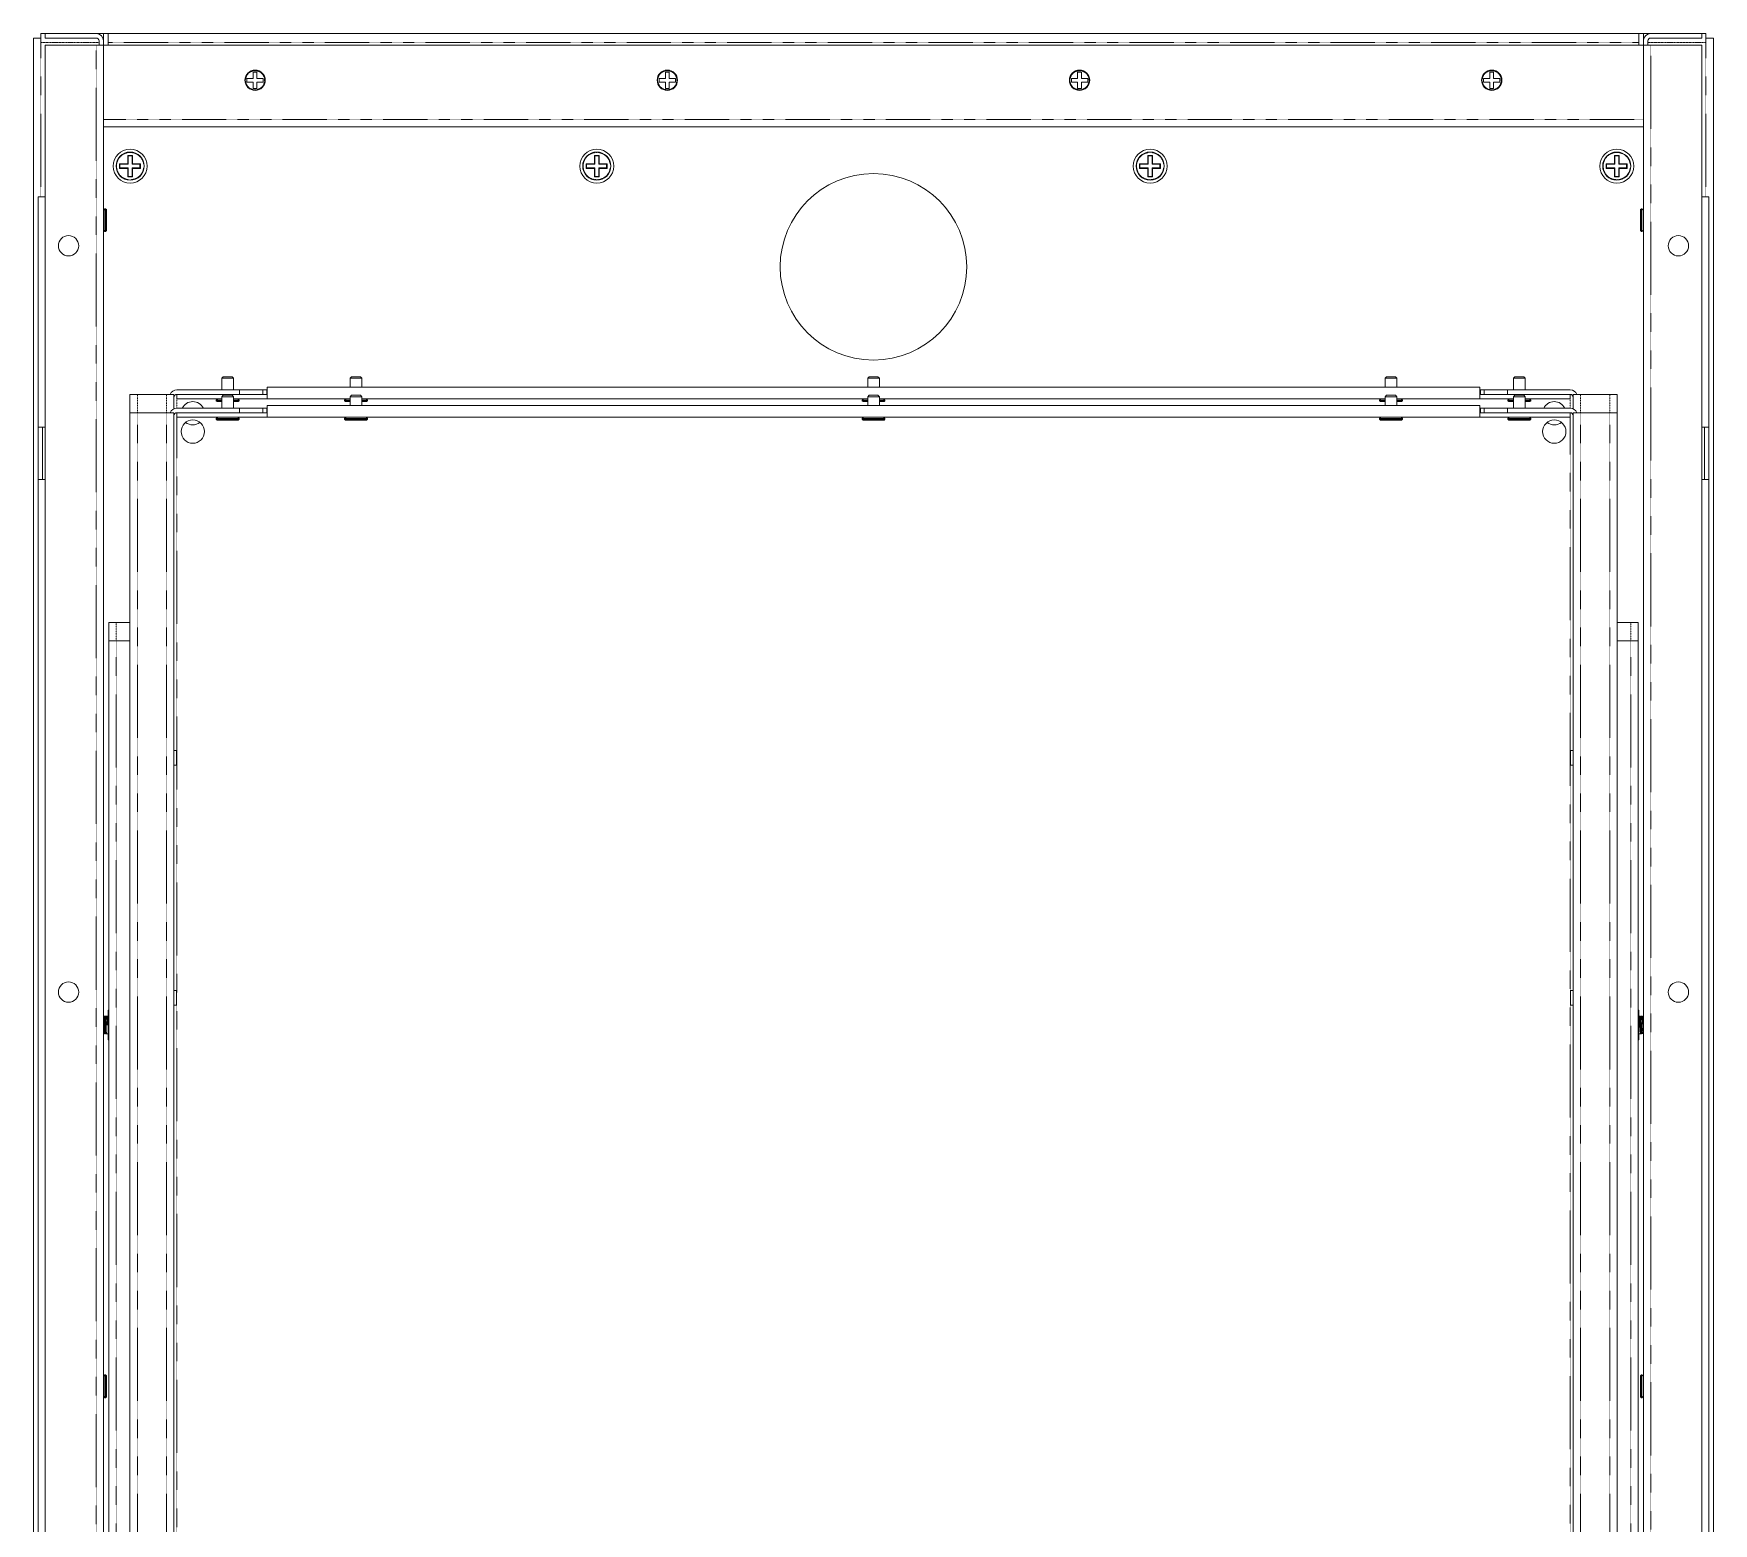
# Model space of a CAD drawing. Header units: millimetres. Extents: x 27602 to 523849, y 322139 to 568360.
# Drawn here: x 47051 to 65051, y 453645 to 469614 of the extents above; entities that cross this region are included whole.
import ezdxf

# ---------------------------------------------------------------- set-up
doc = ezdxf.new("R2010")
doc.units = ezdxf.units.MM
doc.linetypes.add('PHANTOM', pattern=[20, 10, -2, 2, -2, 2, -2])

msp = doc.modelspace()

# ---------------------------------------------------------------- linework, layer by layer
at = {"color": 7, "lineweight": 13, "ltscale": 0.03937}
for p, q in [((47051, 441364), (47051, 469566)), ((47176, 469489), (47176, 440864)), ((64301, 469489), (47801, 469489)), ((47801, 469489), (47801, 468693)), ((47849, 469614), (64253, 469614)), ((64301, 469489), (64301, 468693)), ((64926, 440864), (64926, 469489)), ((65051, 441364), (65051, 469566)), ((47801, 468693), (47801, 440739)), ((64222, 468614), (47880, 468614)), ((64301, 440739), (64301, 468614)), ((47099, 467864), (47099, 465396)), ((65003, 465396), (65003, 467864)), ((48586, 465747), (49555, 465747)), ((62548, 465825), (49555, 465825)), ((50444, 465699), (49555, 465699)), ((55989, 465699), (50569, 465699)), ((61534, 465699), (56114, 465699)), ((62548, 465699), (61659, 465699)), ((63517, 465747), (62548, 465747)), ((48084, 465550), (48084, 445614)), ((48555, 465519), (48555, 445614)), ((48586, 465550), (49555, 465550)), ((48586, 465502), (49555, 465502)), ((62548, 465628), (49555, 465628)), ((62548, 465502), (49555, 465502)), ((63517, 465550), (62548, 465550)), ((63517, 465502), (62548, 465502)), ((63548, 465519), (63548, 445614)), ((64019, 465550), (64019, 445614)), ((47099, 464833), (47099, 445396)), ((65003, 445396), (65003, 464833)), ((47858, 445614), (47858, 463106)), ((64245, 445614), (64245, 463106))]:
    msp.add_line(p, q, dxfattribs=at)
at = {"color": 7, "lineweight": 13, "ltscale": 0.001975}
for p, q in [((47051, 469566), (47130, 469566)), ((47722, 469489), (47801, 469489)), ((64380, 469489), (64301, 469489)), ((64972, 469566), (65051, 469566)), ((47801, 468614), (47801, 468693)), ((47880, 468614), (47801, 468614)), ((47880, 468614), (47801, 468614)), ((64301, 468614), (64222, 468614)), ((64301, 468614), (64222, 468614)), ((64301, 468614), (64301, 468693)), ((48163, 465747), (48084, 465747)), ((48555, 465747), (48476, 465747)), ((63627, 465747), (63548, 465747)), ((64019, 465747), (63940, 465747)), ((48163, 465550), (48084, 465550)), ((48555, 465550), (48476, 465550)), ((63627, 465550), (63548, 465550)), ((64019, 465550), (63940, 465550)), ((47858, 463303), (47937, 463303)), ((64166, 463303), (64245, 463303)), ((47858, 463106), (47937, 463106)), ((64166, 463106), (64245, 463106))]:
    msp.add_line(p, q, dxfattribs=at)
at = {"color": 7, "lineweight": 13, "ltscale": 0.000749002}
for p, q in [((47130, 469584), (47130, 469614)), ((64972, 469584), (64972, 469614))]:
    msp.add_line(p, q, dxfattribs=at)
at = {"color": 7, "lineweight": 13, "ltscale": 0.00115}
for p, q in [((47130, 469614), (47176, 469614)), ((47753, 469489), (47753, 469535)), ((47801, 469489), (47801, 469535)), ((64301, 469535), (64301, 469489)), ((64349, 469535), (64349, 469489))]:
    msp.add_line(p, q, dxfattribs=at)
at = {"color": 7, "lineweight": 13, "ltscale": 0.000450915}
msp.add_line((47130, 469566), (47130, 469584), dxfattribs=at)
at = {"color": 7, "lineweight": 13, "ltscale": 0.0012}
for p, q in [((47130, 469518), (47130, 469566)), ((47176, 469614), (47176, 469566)), ((47801, 469614), (47849, 469614)), ((64301, 469614), (64253, 469614)), ((64926, 469614), (64926, 469566)), ((64972, 469518), (64972, 469566)), ((48586, 465699), (48586, 465747)), ((49257, 465795), (49257, 465747)), ((49507, 465795), (49507, 465747)), ((49549, 465747), (49549, 465795)), ((62555, 465747), (62555, 465795)), ((62596, 465795), (62596, 465747)), ((62846, 465795), (62846, 465747)), ((63517, 465699), (63517, 465747)), ((48586, 465502), (48586, 465550)), ((49257, 465598), (49257, 465550)), ((49507, 465598), (49507, 465550)), ((49549, 465550), (49549, 465598)), ((62555, 465550), (62555, 465598)), ((62596, 465598), (62596, 465550)), ((62846, 465598), (62846, 465550)), ((63517, 465502), (63517, 465550))]:
    msp.add_line(p, q, dxfattribs=at)
at = {"color": 7, "linetype": 'PHANTOM', "lineweight": 13, "ltscale": 0.03937}
for p, q in [((47130, 467864), (47130, 469518)), ((47722, 469489), (47722, 440739)), ((47849, 469518), (64253, 469518)), ((64380, 440739), (64380, 469489)), ((64972, 467864), (64972, 469518)), ((64301, 468693), (47801, 468693)), ((48163, 465550), (48163, 445614)), ((48476, 465550), (48476, 445614)), ((48586, 465519), (48586, 445614)), ((63517, 465502), (63517, 445614)), ((63627, 465550), (63627, 445614)), ((63940, 465550), (63940, 445614)), ((47937, 445614), (47937, 463106)), ((64166, 445614), (64166, 463106))]:
    msp.add_line(p, q, dxfattribs=at)
at = {"color": 7, "linetype": 'PHANTOM', "lineweight": 13, "ltscale": 0.015576}
msp.add_line((47130, 469518), (47753, 469518), dxfattribs=at)
at = {"color": 7, "lineweight": 13, "ltscale": 0.01365}
for p, q in [((47176, 469614), (47722, 469614)), ((47176, 469566), (47722, 469566)), ((47176, 469489), (47722, 469489)), ((64926, 469614), (64380, 469614)), ((64926, 469566), (64380, 469566)), ((64926, 469489), (64380, 469489))]:
    msp.add_line(p, q, dxfattribs=at)
at = {"color": 7, "lineweight": 13, "ltscale": 0.001928}
msp.add_line((47724, 469614), (47801, 469614), dxfattribs=at)
at = {"color": 7, "lineweight": 13, "ltscale": 0.003125}
for p, q in [((47801, 469489), (47801, 469614)), ((47849, 469489), (47849, 469614)), ((64253, 469489), (64253, 469614)), ((64301, 469489), (64301, 469614))]:
    msp.add_line(p, q, dxfattribs=at)
at = {"color": 7, "lineweight": 13, "ltscale": 0.001929}
msp.add_line((64301, 469614), (64379, 469614), dxfattribs=at)
at = {"color": 7, "linetype": 'PHANTOM', "lineweight": 13, "ltscale": 0.015574}
msp.add_line((64349, 469518), (64972, 469518), dxfattribs=at)
at = {"color": 7, "lineweight": 13, "ltscale": 0.001149}
msp.add_line((64926, 469614), (64972, 469614), dxfattribs=at)
at = {"color": 7, "lineweight": 13, "ltscale": 0.001651}
msp.add_line((64972, 469518), (64972, 469584), dxfattribs=at)
at = {"color": 7, "lineweight": 13, "ltscale": 0.000999991}
for p, q in [((49338, 469134), (49338, 469094)), ((49445, 469202), (49405, 469202)), ((49513, 469094), (49513, 469134)), ((53755, 469134), (53755, 469094)), ((53930, 469094), (53930, 469134)), ((58172, 469134), (58172, 469094)), ((58279, 469202), (58239, 469202)), ((58347, 469094), (58347, 469134)), ((62589, 469134), (62589, 469094)), ((62696, 469202), (62656, 469202)), ((62764, 469094), (62764, 469134)), ((49405, 469027), (49445, 469027)), ((58239, 469027), (58279, 469027)), ((62656, 469027), (62696, 469027))]:
    msp.add_line(p, q, dxfattribs=at)
at = {"color": 7, "lineweight": 13, "ltscale": 0.001687}
for p, q in [((49405, 469134), (49338, 469134)), ((49338, 469094), (49405, 469094)), ((49405, 469202), (49405, 469134)), ((49405, 469094), (49405, 469027)), ((49445, 469134), (49445, 469202)), ((49445, 469027), (49445, 469094)), ((53822, 469202), (53822, 469134)), ((53822, 469094), (53822, 469027)), ((53862, 469134), (53862, 469202)), ((53930, 469134), (53862, 469134)), ((53862, 469094), (53930, 469094)), ((53862, 469027), (53862, 469094)), ((58239, 469202), (58239, 469134)), ((58239, 469094), (58239, 469027)), ((58279, 469134), (58279, 469202)), ((58279, 469027), (58279, 469094)), ((62656, 469202), (62656, 469134)), ((62656, 469094), (62656, 469027)), ((62696, 469134), (62696, 469202)), ((62764, 469134), (62696, 469134)), ((62696, 469094), (62764, 469094)), ((62696, 469027), (62696, 469094))]:
    msp.add_line(p, q, dxfattribs=at)
at = {"color": 7, "lineweight": 13, "ltscale": 0.001688}
for p, q in [((49513, 469134), (49445, 469134)), ((49445, 469094), (49513, 469094)), ((53822, 469134), (53755, 469134)), ((53755, 469094), (53822, 469094)), ((58239, 469134), (58172, 469134)), ((58172, 469094), (58239, 469094)), ((58347, 469134), (58279, 469134)), ((58279, 469094), (58347, 469094)), ((62656, 469134), (62589, 469134)), ((62589, 469094), (62656, 469094))]:
    msp.add_line(p, q, dxfattribs=at)
at = {"color": 7, "lineweight": 13, "ltscale": 0.001}
for p, q in [((53862, 469202), (53822, 469202)), ((53822, 469027), (53862, 469027))]:
    msp.add_line(p, q, dxfattribs=at)
at = {"color": 7, "lineweight": 13, "ltscale": 0.00125}
for p, q in [((47971, 468219), (47971, 468169)), ((48111, 468309), (48061, 468309)), ((48196, 468169), (48196, 468219)), ((52971, 468219), (52971, 468169)), ((53111, 468309), (53061, 468309)), ((53196, 468169), (53196, 468219)), ((58901, 468219), (58901, 468169)), ((59041, 468309), (58991, 468309)), ((59126, 468169), (59126, 468219)), ((63901, 468219), (63901, 468169)), ((64041, 468309), (63991, 468309)), ((64126, 468169), (64126, 468219)), ((48061, 468079), (48111, 468079)), ((53061, 468079), (53111, 468079)), ((58991, 468079), (59041, 468079)), ((63991, 468079), (64041, 468079)), ((49069, 465669), (49019, 465669)), ((49244, 465669), (49194, 465669)), ((50444, 465669), (50394, 465669)), ((50619, 465669), (50569, 465669)), ((55989, 465669), (55939, 465669)), ((56164, 465669), (56114, 465669)), ((61534, 465669), (61484, 465669)), ((61709, 465669), (61659, 465669)), ((62909, 465669), (62859, 465669)), ((63084, 465669), (63034, 465669))]:
    msp.add_line(p, q, dxfattribs=at)
at = {"color": 7, "lineweight": 13, "ltscale": 0.00225}
for p, q in [((48061, 468219), (47971, 468219)), ((48066, 468215), (47976, 468215)), ((48061, 468309), (48061, 468219)), ((48066, 468305), (48066, 468215)), ((48107, 468215), (48107, 468305)), ((48111, 468219), (48111, 468309)), ((53061, 468219), (52971, 468219)), ((53066, 468215), (52976, 468215)), ((53061, 468309), (53061, 468219)), ((53066, 468305), (53066, 468215)), ((53107, 468215), (53107, 468305)), ((53111, 468219), (53111, 468309)), ((58991, 468219), (58901, 468219)), ((58996, 468215), (58906, 468215)), ((58991, 468309), (58991, 468219)), ((58996, 468305), (58996, 468215)), ((59037, 468215), (59037, 468305)), ((59041, 468219), (59041, 468309)), ((63991, 468219), (63901, 468219)), ((63996, 468215), (63906, 468215)), ((63991, 468309), (63991, 468219)), ((63996, 468305), (63996, 468215)), ((64037, 468215), (64037, 468305)), ((64041, 468219), (64041, 468309)), ((47971, 468169), (48061, 468169)), ((47976, 468174), (48066, 468174)), ((48061, 468169), (48061, 468079)), ((48066, 468174), (48066, 468084)), ((48107, 468084), (48107, 468174)), ((48111, 468079), (48111, 468169)), ((52971, 468169), (53061, 468169)), ((52976, 468174), (53066, 468174)), ((53061, 468169), (53061, 468079)), ((53066, 468174), (53066, 468084)), ((53107, 468084), (53107, 468174)), ((53111, 468079), (53111, 468169)), ((58901, 468169), (58991, 468169)), ((58906, 468174), (58996, 468174)), ((58991, 468169), (58991, 468079)), ((58996, 468174), (58996, 468084)), ((59037, 468084), (59037, 468174)), ((59041, 468079), (59041, 468169)), ((63901, 468169), (63991, 468169)), ((63906, 468174), (63996, 468174)), ((63991, 468169), (63991, 468079)), ((63996, 468174), (63996, 468084)), ((64037, 468084), (64037, 468174)), ((64041, 468079), (64041, 468169))]:
    msp.add_line(p, q, dxfattribs=at)
at = {"color": 7, "lineweight": 13, "ltscale": 0.000154718}
msp.add_line((47971, 468219), (47976, 468215), dxfattribs=at)
at = {"color": 7, "lineweight": 13, "ltscale": 0.001031}
for p, q in [((47976, 468215), (47976, 468174)), ((48107, 468305), (48066, 468305)), ((48191, 468174), (48191, 468215)), ((52976, 468215), (52976, 468174)), ((53107, 468305), (53066, 468305)), ((53191, 468174), (53191, 468215)), ((58906, 468215), (58906, 468174)), ((59037, 468305), (58996, 468305)), ((59121, 468174), (59121, 468215)), ((63906, 468215), (63906, 468174)), ((64037, 468305), (63996, 468305)), ((64121, 468174), (64121, 468215)), ((48066, 468084), (48107, 468084)), ((53066, 468084), (53107, 468084)), ((58996, 468084), (59037, 468084)), ((63996, 468084), (64037, 468084))]:
    msp.add_line(p, q, dxfattribs=at)
at = {"color": 7, "lineweight": 13, "ltscale": 0.000154644}
for p, q in [((48061, 468309), (48066, 468305)), ((48111, 468309), (48107, 468305)), ((53111, 468309), (53107, 468305)), ((58991, 468309), (58996, 468305)), ((48061, 468169), (48066, 468174)), ((48061, 468079), (48066, 468084)), ((48111, 468169), (48107, 468174)), ((48111, 468079), (48107, 468084)), ((48196, 468169), (48191, 468174)), ((52971, 468169), (52976, 468174)), ((53111, 468169), (53107, 468174)), ((53111, 468079), (53107, 468084)), ((53196, 468169), (53191, 468174)), ((58991, 468169), (58996, 468174)), ((58991, 468079), (58996, 468084)), ((59126, 468169), (59121, 468174))]:
    msp.add_line(p, q, dxfattribs=at)
at = {"color": 7, "lineweight": 13, "ltscale": 0.000154729}
for p, q in [((48061, 468219), (48066, 468215)), ((48111, 468219), (48107, 468215)), ((48196, 468219), (48191, 468215)), ((52971, 468219), (52976, 468215)), ((53111, 468219), (53107, 468215)), ((53196, 468219), (53191, 468215)), ((58991, 468219), (58996, 468215)), ((59126, 468219), (59121, 468215))]:
    msp.add_line(p, q, dxfattribs=at)
at = {"color": 7, "lineweight": 13, "ltscale": 0.002107}
for p, q in [((48191, 468215), (48107, 468215)), ((48196, 468219), (48111, 468219)), ((53191, 468215), (53107, 468215)), ((53196, 468219), (53111, 468219)), ((59121, 468215), (59037, 468215)), ((59126, 468219), (59041, 468219)), ((64121, 468215), (64037, 468215)), ((64126, 468219), (64041, 468219)), ((48107, 468174), (48191, 468174)), ((48111, 468169), (48196, 468169)), ((53107, 468174), (53191, 468174)), ((53111, 468169), (53196, 468169)), ((59037, 468174), (59121, 468174)), ((59041, 468169), (59126, 468169)), ((64037, 468174), (64121, 468174)), ((64041, 468169), (64126, 468169))]:
    msp.add_line(p, q, dxfattribs=at)
at = {"color": 7, "lineweight": 13, "ltscale": 0.000154623}
for p, q in [((53061, 468309), (53066, 468305)), ((59041, 468309), (59037, 468305)), ((64041, 468309), (64037, 468305)), ((53061, 468169), (53066, 468174)), ((53061, 468079), (53066, 468084)), ((58901, 468169), (58906, 468174)), ((59041, 468169), (59037, 468174)), ((59041, 468079), (59037, 468084)), ((63901, 468169), (63906, 468174)), ((64041, 468169), (64037, 468174)), ((64041, 468079), (64037, 468084))]:
    msp.add_line(p, q, dxfattribs=at)
at = {"color": 7, "lineweight": 13, "ltscale": 0.000154707}
for p, q in [((53061, 468219), (53066, 468215)), ((58901, 468219), (58906, 468215)), ((59041, 468219), (59037, 468215)), ((63901, 468219), (63906, 468215)), ((64041, 468219), (64037, 468215))]:
    msp.add_line(p, q, dxfattribs=at)
at = {"color": 7, "lineweight": 13, "ltscale": 0.000154665}
for p, q in [((63991, 468309), (63996, 468305)), ((63991, 468169), (63996, 468174)), ((63991, 468079), (63996, 468084)), ((64126, 468169), (64121, 468174))]:
    msp.add_line(p, q, dxfattribs=at)
at = {"color": 7, "lineweight": 13, "ltscale": 0.00015475}
for p, q in [((63991, 468219), (63996, 468215)), ((64126, 468219), (64121, 468215))]:
    msp.add_line(p, q, dxfattribs=at)
at = {"color": 7, "lineweight": 13, "ltscale": 0.000154633}
msp.add_line((47971, 468169), (47976, 468174), dxfattribs=at)
at = {"color": 7, "lineweight": 13, "ltscale": 0.001925}
for p, q in [((47176, 467864), (47099, 467864)), ((64926, 467864), (65003, 467864)), ((47176, 465396), (47099, 465396)), ((64926, 465396), (65003, 465396)), ((47176, 464833), (47099, 464833)), ((64926, 464833), (65003, 464833))]:
    msp.add_line(p, q, dxfattribs=at)
at = {"color": 7, "lineweight": 13, "ltscale": 0.000530315}
for p, q in [((47801, 467722), (47816, 467737)), ((47801, 467507), (47816, 467492)), ((49084, 465934), (49069, 465919)), ((49084, 465737), (49069, 465722)), ((47801, 455222), (47816, 455237)), ((47801, 455007), (47816, 454992))]:
    msp.add_line(p, q, dxfattribs=at)
at = {"color": 7, "lineweight": 13, "ltscale": 0.000124999}
for p, q in [((47821, 467737), (47816, 467737)), ((47821, 467492), (47816, 467492)), ((47821, 455237), (47816, 455237)), ((47821, 454992), (47816, 454992))]:
    msp.add_line(p, q, dxfattribs=at)
at = {"color": 7, "lineweight": 13, "ltscale": 0.006125}
for p, q in [((47816, 467737), (47816, 467492)), ((47821, 467737), (47821, 467492)), ((64281, 467492), (64281, 467737)), ((64286, 467492), (64286, 467737)), ((47816, 455237), (47816, 454992)), ((47821, 455237), (47821, 454992)), ((64281, 454992), (64281, 455237)), ((64286, 454992), (64286, 455237))]:
    msp.add_line(p, q, dxfattribs=at)
at = {"color": 7, "lineweight": 13, "ltscale": 0.000353497}
for p, q in [((47831, 467727), (47821, 467737)), ((47831, 467502), (47821, 467492)), ((49019, 465669), (49009, 465679)), ((47831, 455227), (47821, 455237)), ((47831, 455002), (47821, 454992))]:
    msp.add_line(p, q, dxfattribs=at)
at = {"color": 7, "lineweight": 13, "ltscale": 0.005625}
for p, q in [((47831, 467727), (47831, 467502)), ((64271, 467502), (64271, 467727)), ((47831, 455227), (47831, 455002)), ((64271, 455002), (64271, 455227))]:
    msp.add_line(p, q, dxfattribs=at)
at = {"color": 7, "lineweight": 13, "ltscale": 0.000353465}
for p, q in [((64271, 467727), (64281, 467737)), ((64271, 467502), (64281, 467492)), ((64271, 455227), (64281, 455237)), ((64271, 455002), (64281, 454992))]:
    msp.add_line(p, q, dxfattribs=at)
at = {"color": 7, "lineweight": 13, "ltscale": 0.000125014}
for p, q in [((64281, 467737), (64286, 467737)), ((64281, 467492), (64286, 467492)), ((64281, 455237), (64286, 455237)), ((64281, 454992), (64286, 454992))]:
    msp.add_line(p, q, dxfattribs=at)
at = {"color": 7, "lineweight": 13, "ltscale": 0.000530304}
for p, q in [((64301, 467722), (64286, 467737)), ((64301, 467507), (64286, 467492)), ((50459, 465934), (50444, 465919)), ((56004, 465934), (55989, 465919)), ((56099, 465934), (56114, 465919)), ((61644, 465934), (61659, 465919)), ((62924, 465934), (62909, 465919)), ((49239, 465699), (49254, 465684)), ((50459, 465737), (50444, 465722)), ((50614, 465699), (50629, 465684)), ((56004, 465737), (55989, 465722)), ((56099, 465737), (56114, 465722)), ((61489, 465699), (61474, 465684)), ((61644, 465737), (61659, 465722)), ((62924, 465737), (62909, 465722)), ((49239, 465502), (49254, 465487)), ((50614, 465502), (50629, 465487)), ((61489, 465502), (61474, 465487)), ((64301, 455222), (64286, 455237)), ((64301, 455007), (64286, 454992))]:
    msp.add_line(p, q, dxfattribs=at)
at = {"color": 7, "lineweight": 13, "ltscale": 0.005375}
for p, q in [((64301, 467507), (64301, 467722)), ((64301, 455007), (64301, 455222))]:
    msp.add_line(p, q, dxfattribs=at)
at = {"color": 7, "lineweight": 13, "ltscale": 0.001562}
for p, q in [((49132, 465919), (49069, 465919)), ((50506, 465919), (50444, 465919)), ((56051, 465919), (55989, 465919)), ((56114, 465919), (56051, 465919)), ((61659, 465919), (61596, 465919)), ((49132, 465722), (49069, 465722)), ((50506, 465722), (50444, 465722)), ((56051, 465722), (55989, 465722)), ((56114, 465722), (56051, 465722)), ((61659, 465722), (61596, 465722))]:
    msp.add_line(p, q, dxfattribs=at)
at = {"color": 7, "lineweight": 13, "ltscale": 0.0031}
for p, q in [((49069, 465795), (49069, 465919)), ((49194, 465795), (49194, 465919)), ((62909, 465795), (62909, 465919)), ((63034, 465795), (63034, 465919)), ((49069, 465598), (49069, 465722)), ((49194, 465598), (49194, 465722)), ((62909, 465598), (62909, 465722)), ((63034, 465598), (63034, 465722))]:
    msp.add_line(p, q, dxfattribs=at)
at = {"color": 7, "lineweight": 13, "ltscale": 0.001187}
for p, q in [((49132, 465934), (49084, 465934)), ((50506, 465934), (50459, 465934)), ((61596, 465934), (61549, 465934)), ((61644, 465934), (61596, 465934)), ((63019, 465934), (62971, 465934)), ((49132, 465737), (49084, 465737)), ((50506, 465737), (50459, 465737)), ((61596, 465737), (61549, 465737)), ((61644, 465737), (61596, 465737)), ((63019, 465737), (62971, 465737))]:
    msp.add_line(p, q, dxfattribs=at)
at = {"color": 7, "lineweight": 13, "ltscale": 0.001188}
for p, q in [((49179, 465934), (49132, 465934)), ((50554, 465934), (50506, 465934)), ((56051, 465934), (56004, 465934)), ((56099, 465934), (56051, 465934)), ((62971, 465934), (62924, 465934)), ((49179, 465737), (49132, 465737)), ((50554, 465737), (50506, 465737)), ((56051, 465737), (56004, 465737)), ((56099, 465737), (56051, 465737)), ((62971, 465737), (62924, 465737))]:
    msp.add_line(p, q, dxfattribs=at)
at = {"color": 7, "lineweight": 13, "ltscale": 0.001563}
for p, q in [((49194, 465919), (49132, 465919)), ((50569, 465919), (50506, 465919)), ((61596, 465919), (61534, 465919)), ((62971, 465919), (62909, 465919)), ((63034, 465919), (62971, 465919)), ((49194, 465722), (49132, 465722)), ((50569, 465722), (50506, 465722)), ((61596, 465722), (61534, 465722)), ((62971, 465722), (62909, 465722)), ((63034, 465722), (62971, 465722))]:
    msp.add_line(p, q, dxfattribs=at)
at = {"color": 7, "lineweight": 13, "ltscale": 0.000530325}
for p, q in [((49179, 465934), (49194, 465919)), ((50554, 465934), (50569, 465919)), ((49024, 465699), (49009, 465684)), ((49179, 465737), (49194, 465722)), ((50399, 465699), (50384, 465684)), ((50554, 465737), (50569, 465722)), ((55944, 465699), (55929, 465684)), ((56159, 465699), (56174, 465684)), ((49024, 465502), (49009, 465487)), ((50399, 465502), (50384, 465487)), ((55944, 465502), (55929, 465487)), ((56159, 465502), (56174, 465487))]:
    msp.add_line(p, q, dxfattribs=at)
at = {"color": 7, "lineweight": 13, "ltscale": 0.00235}
for p, q in [((50444, 465825), (50444, 465919)), ((50569, 465825), (50569, 465919)), ((55989, 465825), (55989, 465919)), ((56114, 465825), (56114, 465919)), ((61534, 465825), (61534, 465919)), ((61659, 465825), (61659, 465919)), ((50444, 465628), (50444, 465722)), ((50569, 465628), (50569, 465722)), ((55989, 465628), (55989, 465722)), ((56114, 465628), (56114, 465722)), ((61534, 465628), (61534, 465722)), ((61659, 465628), (61659, 465722))]:
    msp.add_line(p, q, dxfattribs=at)
at = {"color": 7, "lineweight": 13, "ltscale": 0.000530347}
for p, q in [((61549, 465934), (61534, 465919)), ((63019, 465934), (63034, 465919)), ((61549, 465737), (61534, 465722)), ((61704, 465699), (61719, 465684)), ((62864, 465699), (62849, 465684)), ((63019, 465737), (63034, 465722)), ((63079, 465699), (63094, 465684)), ((61704, 465502), (61719, 465487)), ((62864, 465502), (62849, 465487)), ((63079, 465502), (63094, 465487))]:
    msp.add_line(p, q, dxfattribs=at)
at = {"color": 7, "lineweight": 13, "ltscale": 0.004925}
for p, q in [((48084, 465747), (48084, 465550)), ((64019, 465747), (64019, 465550)), ((47858, 463106), (47858, 463303)), ((64245, 463106), (64245, 463303))]:
    msp.add_line(p, q, dxfattribs=at)
at = {"color": 7, "linetype": 'PHANTOM', "lineweight": 13, "ltscale": 0.004925}
for p, q in [((48163, 465747), (48163, 465550)), ((48476, 465747), (48476, 465550)), ((63627, 465747), (63627, 465550)), ((63940, 465747), (63940, 465550)), ((47937, 463106), (47937, 463303)), ((64166, 463106), (64166, 463303))]:
    msp.add_line(p, q, dxfattribs=at)
at = {"color": 7, "lineweight": 13, "ltscale": 0.007825}
for p, q in [((48163, 465747), (48476, 465747)), ((63627, 465747), (63940, 465747)), ((48163, 465550), (48476, 465550)), ((63627, 465550), (63940, 465550))]:
    msp.add_line(p, q, dxfattribs=at)
at = {"color": 7, "lineweight": 13, "ltscale": 0.000775074}
for p, q in [((48555, 465747), (48555, 465716)), ((63548, 465747), (63548, 465716))]:
    msp.add_line(p, q, dxfattribs=at)
at = {"color": 7, "lineweight": 13, "ltscale": 0.003108}
for p, q in [((48555, 465716), (48555, 465592)), ((63548, 465716), (63548, 465592))]:
    msp.add_line(p, q, dxfattribs=at)
at = {"color": 7, "lineweight": 13, "ltscale": 1.39822e-05}
msp.add_line((48585, 465747), (48586, 465747), dxfattribs=at)
at = {"color": 7, "lineweight": 13, "ltscale": 0.016775}
for p, q in [((48586, 465795), (49257, 465795)), ((48586, 465747), (49257, 465747)), ((62846, 465795), (63517, 465795)), ((62846, 465747), (63517, 465747)), ((48586, 465598), (49257, 465598)), ((48586, 465550), (49257, 465550)), ((62846, 465598), (63517, 465598)), ((62846, 465550), (63517, 465550))]:
    msp.add_line(p, q, dxfattribs=at)
at = {"color": 7, "linetype": 'PHANTOM', "lineweight": 13, "ltscale": 0.00295}
msp.add_line((48586, 465716), (48586, 465598), dxfattribs=at)
at = {"color": 7, "lineweight": 13, "ltscale": 0.012088}
msp.add_line((48586, 465699), (49069, 465699), dxfattribs=at)
at = {"color": 7, "lineweight": 13, "ltscale": 0.0015}
for p, q in [((49069, 465684), (49009, 465684)), ((49069, 465679), (49009, 465679)), ((49254, 465684), (49194, 465684)), ((49254, 465679), (49194, 465679)), ((50444, 465684), (50384, 465684)), ((50444, 465679), (50384, 465679)), ((50629, 465684), (50569, 465684)), ((50629, 465679), (50569, 465679)), ((55989, 465684), (55929, 465684)), ((55989, 465679), (55929, 465679)), ((56174, 465684), (56114, 465684)), ((56174, 465679), (56114, 465679)), ((61534, 465684), (61474, 465684)), ((61534, 465679), (61474, 465679)), ((61719, 465684), (61659, 465684)), ((61719, 465679), (61659, 465679)), ((62909, 465684), (62849, 465684)), ((62909, 465679), (62849, 465679)), ((63094, 465684), (63034, 465684)), ((63094, 465679), (63034, 465679))]:
    msp.add_line(p, q, dxfattribs=at)
at = {"color": 7, "lineweight": 13, "ltscale": 0.000125074}
for p, q in [((49009, 465679), (49009, 465684)), ((49254, 465679), (49254, 465684)), ((50384, 465679), (50384, 465684)), ((50629, 465679), (50629, 465684)), ((55929, 465679), (55929, 465684)), ((56174, 465679), (56174, 465684)), ((61474, 465679), (61474, 465684)), ((61719, 465679), (61719, 465684)), ((62849, 465679), (62849, 465684)), ((63094, 465679), (63094, 465684)), ((49009, 465482), (49009, 465487)), ((49254, 465482), (49254, 465487)), ((50384, 465482), (50384, 465487)), ((50629, 465482), (50629, 465487)), ((55929, 465482), (55929, 465487)), ((56174, 465482), (56174, 465487)), ((61474, 465482), (61474, 465487)), ((61719, 465482), (61719, 465487)), ((62849, 465482), (62849, 465487)), ((63094, 465482), (63094, 465487))]:
    msp.add_line(p, q, dxfattribs=at)
at = {"color": 7, "lineweight": 13, "ltscale": 0.001125}
for p, q in [((49069, 465699), (49024, 465699)), ((49239, 465699), (49194, 465699)), ((50444, 465699), (50399, 465699)), ((50614, 465699), (50569, 465699)), ((55989, 465699), (55944, 465699)), ((56159, 465699), (56114, 465699)), ((61534, 465699), (61489, 465699)), ((61704, 465699), (61659, 465699)), ((62909, 465699), (62864, 465699)), ((63079, 465699), (63034, 465699))]:
    msp.add_line(p, q, dxfattribs=at)
at = {"color": 7, "lineweight": 13, "ltscale": 0.009012}
msp.add_line((49194, 465699), (49555, 465699), dxfattribs=at)
at = {"color": 7, "lineweight": 13, "ltscale": 0.000353487}
for p, q in [((49244, 465669), (49254, 465679)), ((50394, 465669), (50384, 465679)), ((50619, 465669), (50629, 465679)), ((55939, 465669), (55929, 465679)), ((56164, 465669), (56174, 465679))]:
    msp.add_line(p, q, dxfattribs=at)
at = {"color": 7, "lineweight": 13, "ltscale": 0.00625}
for p, q in [((49257, 465795), (49507, 465795)), ((62846, 465795), (62596, 465795)), ((49257, 465598), (49507, 465598)), ((62846, 465598), (62596, 465598))]:
    msp.add_line(p, q, dxfattribs=at)
at = {"color": 7, "lineweight": 13, "ltscale": 0.00037387}
msp.add_line((49257, 465747), (49272, 465747), dxfattribs=at)
at = {"color": 7, "lineweight": 13, "ltscale": 0.001042}
for p, q in [((49507, 465795), (49549, 465795)), ((62555, 465795), (62596, 465795)), ((49507, 465598), (49549, 465598)), ((62555, 465598), (62596, 465598))]:
    msp.add_line(p, q, dxfattribs=at)
at = {"color": 7, "lineweight": 13, "ltscale": 0.000157634}
for p, q in [((49549, 465795), (49555, 465795)), ((62548, 465795), (62555, 465795)), ((49549, 465598), (49555, 465598)), ((62548, 465598), (62555, 465598))]:
    msp.add_line(p, q, dxfattribs=at)
at = {"color": 7, "lineweight": 13, "ltscale": 0.00315}
for p, q in [((49555, 465825), (49555, 465699)), ((62548, 465825), (62548, 465699)), ((49555, 465628), (49555, 465502)), ((62548, 465628), (62548, 465502))]:
    msp.add_line(p, q, dxfattribs=at)
at = {"color": 7, "lineweight": 13, "ltscale": 0.000353508}
for p, q in [((61484, 465669), (61474, 465679)), ((61709, 465669), (61719, 465679)), ((62859, 465669), (62849, 465679)), ((63084, 465669), (63094, 465679))]:
    msp.add_line(p, q, dxfattribs=at)
at = {"color": 7, "lineweight": 13, "ltscale": 0.009013}
msp.add_line((62909, 465699), (62548, 465699), dxfattribs=at)
at = {"color": 7, "lineweight": 13, "ltscale": 0.00037396}
msp.add_line((62846, 465747), (62831, 465747), dxfattribs=at)
at = {"color": 7, "lineweight": 13, "ltscale": 0.012087}
msp.add_line((63517, 465699), (63034, 465699), dxfattribs=at)
at = {"color": 7, "lineweight": 13, "ltscale": 1.41775e-05}
msp.add_line((63517, 465747), (63518, 465747), dxfattribs=at)
at = {"color": 7, "linetype": 'PHANTOM', "lineweight": 13, "ltscale": 0.002525}
msp.add_line((63517, 465699), (63517, 465598), dxfattribs=at)
at = {"color": 7, "lineweight": 13, "ltscale": 1.36969e-05}
msp.add_line((63548, 465717), (63548, 465716), dxfattribs=at)
at = {"color": 7, "lineweight": 13, "ltscale": 0.000774954}
for p, q in [((48555, 465550), (48555, 465519)), ((63548, 465550), (63548, 465519))]:
    msp.add_line(p, q, dxfattribs=at)
at = {"color": 7, "lineweight": 13, "ltscale": 0.003062}
for p, q in [((49132, 465487), (49009, 465487)), ((49132, 465482), (49009, 465482)), ((50506, 465487), (50384, 465487)), ((50506, 465482), (50384, 465482))]:
    msp.add_line(p, q, dxfattribs=at)
at = {"color": 7, "lineweight": 13, "ltscale": 0.000353582}
msp.add_line((49019, 465472), (49009, 465482), dxfattribs=at)
at = {"color": 7, "lineweight": 13, "ltscale": 0.002687}
for p, q in [((49132, 465502), (49024, 465502)), ((50506, 465502), (50399, 465502)), ((56051, 465502), (55944, 465502)), ((56159, 465502), (56051, 465502)), ((61704, 465502), (61596, 465502)), ((62971, 465502), (62864, 465502)), ((63079, 465502), (62971, 465502))]:
    msp.add_line(p, q, dxfattribs=at)
at = {"color": 7, "lineweight": 13, "ltscale": 0.002688}
for p, q in [((49239, 465502), (49132, 465502)), ((50614, 465502), (50506, 465502)), ((61596, 465502), (61489, 465502))]:
    msp.add_line(p, q, dxfattribs=at)
at = {"color": 7, "lineweight": 13, "ltscale": 0.003063}
for p, q in [((49254, 465487), (49132, 465487)), ((49254, 465482), (49132, 465482)), ((50629, 465487), (50506, 465487)), ((50629, 465482), (50506, 465482)), ((56051, 465487), (55929, 465487)), ((56051, 465482), (55929, 465482)), ((56174, 465487), (56051, 465487)), ((56174, 465482), (56051, 465482)), ((61596, 465487), (61474, 465487)), ((61596, 465482), (61474, 465482)), ((61719, 465487), (61596, 465487)), ((61719, 465482), (61596, 465482)), ((62971, 465487), (62849, 465487)), ((62971, 465482), (62849, 465482)), ((63094, 465487), (62971, 465487)), ((63094, 465482), (62971, 465482))]:
    msp.add_line(p, q, dxfattribs=at)
at = {"color": 7, "lineweight": 13, "ltscale": 0.000353572}
for p, q in [((49244, 465472), (49254, 465482)), ((50394, 465472), (50384, 465482)), ((50619, 465472), (50629, 465482)), ((55939, 465472), (55929, 465482)), ((56164, 465472), (56174, 465482))]:
    msp.add_line(p, q, dxfattribs=at)
at = {"color": 7, "lineweight": 13, "ltscale": 0.000374922}
msp.add_line((49257, 465550), (49272, 465550), dxfattribs=at)
at = {"color": 7, "lineweight": 13, "ltscale": 0.000353593}
for p, q in [((61484, 465472), (61474, 465482)), ((61709, 465472), (61719, 465482)), ((62859, 465472), (62849, 465482)), ((63084, 465472), (63094, 465482))]:
    msp.add_line(p, q, dxfattribs=at)
at = {"color": 7, "lineweight": 13, "ltscale": 0.000375042}
msp.add_line((62846, 465550), (62831, 465550), dxfattribs=at)
at = {"color": 7, "lineweight": 13, "ltscale": 0.014062}
for p, q in [((47099, 464833), (47099, 465396)), ((47147, 464833), (47147, 465396)), ((64955, 465396), (64955, 464833)), ((65003, 465396), (65003, 464833))]:
    msp.add_line(p, q, dxfattribs=at)
at = {"color": 7, "lineweight": 13, "ltscale": 0.002812}
for p, q in [((49132, 465472), (49019, 465472)), ((50506, 465472), (50394, 465472)), ((61596, 465472), (61484, 465472)), ((61709, 465472), (61596, 465472)), ((62971, 465472), (62859, 465472)), ((63084, 465472), (62971, 465472))]:
    msp.add_line(p, q, dxfattribs=at)
at = {"color": 7, "lineweight": 13, "ltscale": 0.002813}
for p, q in [((49244, 465472), (49132, 465472)), ((50619, 465472), (50506, 465472)), ((56051, 465472), (55939, 465472)), ((56164, 465472), (56051, 465472))]:
    msp.add_line(p, q, dxfattribs=at)
at = {"color": 7, "lineweight": 13, "ltscale": 0.003675}
for p, q in [((48084, 463303), (47937, 463303)), ((64166, 463303), (64019, 463303)), ((48084, 463106), (47937, 463106)), ((64166, 463106), (64019, 463106))]:
    msp.add_line(p, q, dxfattribs=at)
at = {"color": 7, "lineweight": 13, "ltscale": 0.000699967}
for p, q in [((48583, 461930), (48555, 461930)), ((48583, 461774), (48555, 461774)), ((48583, 459357), (48555, 459357)), ((48583, 459201), (48555, 459201))]:
    msp.add_line(p, q, dxfattribs=at)
at = {"color": 7, "lineweight": 13, "ltscale": 0.0039}
for p, q in [((48583, 461930), (48583, 461774)), ((63520, 461930), (63520, 461774)), ((48583, 459357), (48583, 459201)), ((63520, 459357), (63520, 459201))]:
    msp.add_line(p, q, dxfattribs=at)
at = {"color": 7, "lineweight": 13, "ltscale": 0.000700042}
for p, q in [((63520, 461930), (63548, 461930)), ((63520, 461774), (63548, 461774)), ((63520, 459357), (63548, 459357)), ((63520, 459201), (63548, 459201))]:
    msp.add_line(p, q, dxfattribs=at)
at = {"color": 7, "lineweight": 13, "ltscale": 2.49307e-05}
msp.add_line((47802, 459082), (47801, 459082), dxfattribs=at)
at = {"color": 7, "lineweight": 13, "ltscale": 7.08676e-06}
msp.add_line((47803, 459082), (47802, 459082), dxfattribs=at)
at = {"color": 7, "lineweight": 13, "ltscale": 0.000501493}
msp.add_line((47813, 459065), (47803, 459082), dxfattribs=at)
at = {"color": 7, "lineweight": 13, "ltscale": 0.000238504}
msp.add_line((47812, 459082), (47807, 459074), dxfattribs=at)
at = {"color": 7, "lineweight": 13, "ltscale": 7.11098e-06}
msp.add_line((47812, 459082), (47812, 459082), dxfattribs=at)
at = {"color": 7, "lineweight": 13, "ltscale": 4.99966e-05}
msp.add_line((47814, 459082), (47812, 459082), dxfattribs=at)
at = {"color": 7, "lineweight": 13, "ltscale": 0.000487857}
for p, q in [((47822, 459082), (47812, 459065)), ((47823, 458911), (47814, 458895))]:
    msp.add_line(p, q, dxfattribs=at)
at = {"color": 7, "lineweight": 13, "ltscale": 0.000187409}
msp.add_line((47818, 459076), (47815, 459082), dxfattribs=at)
at = {"color": 7, "lineweight": 13, "ltscale": 7.87899e-06}
msp.add_line((47822, 459082), (47822, 459082), dxfattribs=at)
at = {"color": 7, "lineweight": 13, "ltscale": 5.00116e-05}
for p, q in [((47824, 459082), (47822, 459082)), ((47836, 459082), (47834, 459082)), ((47803, 458894), (47801, 458894)), ((47813, 458894), (47811, 458894)), ((47825, 458894), (47823, 458894)), ((47847, 458894), (47845, 458894))]:
    msp.add_line(p, q, dxfattribs=at)
at = {"color": 7, "lineweight": 13, "ltscale": 0.000501538}
msp.add_line((47835, 459065), (47825, 459082), dxfattribs=at)
at = {"color": 7, "lineweight": 13, "ltscale": 0.000239733}
msp.add_line((47834, 459082), (47829, 459074), dxfattribs=at)
at = {"color": 7, "lineweight": 13, "ltscale": 7.0765e-06}
for p, q in [((47834, 459082), (47834, 459082)), ((64269, 459082), (64269, 459082))]:
    msp.add_line(p, q, dxfattribs=at)
at = {"color": 7, "lineweight": 13, "ltscale": 0.000488289}
msp.add_line((47844, 459082), (47834, 459065), dxfattribs=at)
at = {"color": 7, "lineweight": 13, "ltscale": 8.0933e-06}
msp.add_line((47837, 459082), (47836, 459082), dxfattribs=at)
at = {"color": 7, "lineweight": 13, "ltscale": 0.000188341}
msp.add_line((47840, 459076), (47837, 459082), dxfattribs=at)
at = {"color": 7, "lineweight": 13, "ltscale": 0.000137494}
msp.add_line((47850, 459082), (47844, 459082), dxfattribs=at)
at = {"color": 7, "lineweight": 13, "ltscale": 0.003988}
for p, q in [((47850, 458988), (47850, 459148)), ((64253, 459148), (64253, 458988))]:
    msp.add_line(p, q, dxfattribs=at)
at = {"color": 7, "lineweight": 13, "ltscale": 0.000200016}
for p, q in [((47850, 459148), (47858, 459148)), ((47850, 458829), (47858, 458829))]:
    msp.add_line(p, q, dxfattribs=at)
at = {"color": 7, "lineweight": 13, "ltscale": 0.000199986}
for p, q in [((64253, 459148), (64245, 459148)), ((64253, 458829), (64245, 458829))]:
    msp.add_line(p, q, dxfattribs=at)
at = {"color": 7, "lineweight": 13, "ltscale": 0.000137509}
msp.add_line((64253, 459082), (64259, 459082), dxfattribs=at)
at = {"color": 7, "lineweight": 13, "ltscale": 0.000501642}
msp.add_line((64259, 459082), (64269, 459065), dxfattribs=at)
at = {"color": 7, "lineweight": 13, "ltscale": 0.00018922}
msp.add_line((64263, 459076), (64267, 459082), dxfattribs=at)
at = {"color": 7, "lineweight": 13, "ltscale": 8.08213e-06}
msp.add_line((64267, 459082), (64267, 459082), dxfattribs=at)
at = {"color": 7, "lineweight": 13, "ltscale": 4.99815e-05}
for p, q in [((64267, 459082), (64269, 459082)), ((64279, 459082), (64281, 459082)), ((64289, 459082), (64291, 459082))]:
    msp.add_line(p, q, dxfattribs=at)
at = {"color": 7, "lineweight": 13, "ltscale": 0.000239979}
msp.add_line((64269, 459082), (64274, 459074), dxfattribs=at)
at = {"color": 7, "lineweight": 13, "ltscale": 0.000488617}
msp.add_line((64269, 459065), (64279, 459082), dxfattribs=at)
at = {"color": 7, "lineweight": 13, "ltscale": 7.86786e-06}
for p, q in [((64281, 459082), (64281, 459082)), ((47823, 458895), (47823, 458894)), ((64280, 458895), (64280, 458894))]:
    msp.add_line(p, q, dxfattribs=at)
at = {"color": 7, "lineweight": 13, "ltscale": 0.000501448}
msp.add_line((64281, 459082), (64291, 459065), dxfattribs=at)
at = {"color": 7, "lineweight": 13, "ltscale": 0.000188221}
msp.add_line((64285, 459076), (64289, 459082), dxfattribs=at)
at = {"color": 7, "lineweight": 13, "ltscale": 7.1225e-06}
for p, q in [((64291, 459082), (64291, 459082)), ((64270, 458894), (64270, 458894))]:
    msp.add_line(p, q, dxfattribs=at)
at = {"color": 7, "lineweight": 13, "ltscale": 0.000238772}
msp.add_line((64291, 459082), (64296, 459074), dxfattribs=at)
at = {"color": 7, "lineweight": 13, "ltscale": 0.000488423}
msp.add_line((64291, 459065), (64301, 459082), dxfattribs=at)
at = {"color": 7, "lineweight": 13, "ltscale": 7.10932e-06}
msp.add_line((64301, 459082), (64301, 459082), dxfattribs=at)
at = {"color": 7, "lineweight": 13, "ltscale": 1.26155e-05}
msp.add_line((64301, 459082), (64301, 459082), dxfattribs=at)
at = {"color": 7, "lineweight": 13, "ltscale": 0.00048861}
msp.add_line((47811, 458895), (47801, 458911), dxfattribs=at)
at = {"color": 7, "lineweight": 13, "ltscale": 7.22294e-06}
msp.add_line((47804, 458894), (47803, 458894), dxfattribs=at)
at = {"color": 7, "lineweight": 13, "ltscale": 0.000189354}
msp.add_line((47807, 458901), (47804, 458895), dxfattribs=at)
at = {"color": 7, "lineweight": 13, "ltscale": 7.49361e-06}
for p, q in [((47811, 458894), (47811, 458894)), ((64292, 458894), (64292, 458894))]:
    msp.add_line(p, q, dxfattribs=at)
at = {"color": 7, "lineweight": 13, "ltscale": 0.000238683}
msp.add_line((47823, 458895), (47818, 458903), dxfattribs=at)
at = {"color": 7, "lineweight": 13, "ltscale": 0.000501597}
msp.add_line((47833, 458894), (47823, 458912), dxfattribs=at)
at = {"color": 7, "lineweight": 13, "ltscale": 7.4823e-06}
msp.add_line((47826, 458894), (47825, 458894), dxfattribs=at)
at = {"color": 7, "lineweight": 13, "ltscale": 0.000189817}
msp.add_line((47829, 458901), (47826, 458895), dxfattribs=at)
at = {"color": 7, "lineweight": 13, "ltscale": 0.000499996}
msp.add_line((47850, 458988), (47830, 458988), dxfattribs=at)
at = {"color": 7, "lineweight": 13, "ltscale": 7.09948e-06}
msp.add_line((47833, 458894), (47833, 458894), dxfattribs=at)
at = {"color": 7, "lineweight": 13, "ltscale": 0.000412498}
msp.add_line((47850, 458894), (47833, 458894), dxfattribs=at)
at = {"color": 7, "lineweight": 13, "ltscale": 0.003987}
for p, q in [((47850, 458829), (47850, 458988)), ((64253, 458988), (64253, 458829))]:
    msp.add_line(p, q, dxfattribs=at)
at = {"color": 7, "lineweight": 13, "ltscale": 0.000412468}
msp.add_line((64253, 458894), (64270, 458894), dxfattribs=at)
at = {"color": 7, "lineweight": 13, "ltscale": 5.00416e-05}
for p, q in [((64256, 458894), (64258, 458894)), ((64278, 458894), (64280, 458894)), ((64290, 458894), (64292, 458894))]:
    msp.add_line(p, q, dxfattribs=at)
at = {"color": 7, "lineweight": 13, "ltscale": 0.000488587}
msp.add_line((64270, 458894), (64280, 458911), dxfattribs=at)
at = {"color": 7, "lineweight": 13, "ltscale": 0.000189549}
msp.add_line((64274, 458901), (64278, 458895), dxfattribs=at)
at = {"color": 7, "lineweight": 13, "ltscale": 7.44845e-06}
msp.add_line((64278, 458894), (64278, 458894), dxfattribs=at)
at = {"color": 7, "lineweight": 13, "ltscale": 0.000501478}
msp.add_line((64280, 458912), (64290, 458895), dxfattribs=at)
at = {"color": 7, "lineweight": 13, "ltscale": 0.000238668}
msp.add_line((64280, 458895), (64285, 458903), dxfattribs=at)
at = {"color": 7, "lineweight": 13, "ltscale": 0.000464043}
msp.add_line((64292, 458895), (64301, 458911), dxfattribs=at)
at = {"color": 7, "lineweight": 13, "ltscale": 0.000189086}
msp.add_line((64296, 458901), (64300, 458895), dxfattribs=at)
at = {"color": 7, "lineweight": 13, "ltscale": 7.24583e-06}
msp.add_line((64300, 458894), (64300, 458894), dxfattribs=at)
at = {"color": 7, "lineweight": 13, "ltscale": 3.77265e-05}
msp.add_line((64300, 458894), (64301, 458894), dxfattribs=at)
at = {"color": 7, "lineweight": 13, "ltscale": 0.03937}
for points in [[(47801, 459078), (47803, 459051), (47806, 458988)], [(47808, 458988), (47805, 459064), (47803, 459081), (47803, 459082), (47803, 459082)], [(47812, 459082), (47812, 459082), (47813, 459082), (47813, 459082), (47813, 459079), (47814, 459069)], [(47823, 458912), (47823, 458912), (47823, 458913), (47821, 458922), (47818, 458980), (47815, 459039), (47813, 459063), (47813, 459064), (47813, 459065)], [(47816, 459072), (47815, 459078), (47815, 459082), (47815, 459082)], [(47822, 459082), (47822, 459082), (47822, 459082), (47823, 459082), (47823, 459082), (47823, 459080), (47824, 459070), (47827, 459012), (47828, 458988)], [(47830, 458988), (47827, 459063), (47825, 459078), (47825, 459081), (47825, 459082)], [(47834, 459082), (47834, 459082), (47835, 459082), (47835, 459082), (47835, 459082), (47836, 459077), (47836, 459068)], [(47840, 458988), (47838, 459032), (47836, 459055), (47835, 459063), (47835, 459064), (47835, 459065)], [(47838, 459072), (47837, 459081), (47837, 459082)], [(47844, 459082), (47844, 459082), (47845, 459082), (47845, 459082), (47845, 459082), (47846, 459076), (47848, 459027), (47850, 458988)], [(64264, 458988), (64261, 459066), (64260, 459081), (64259, 459082), (64259, 459082)], [(64267, 459082), (64267, 459082), (64267, 459082), (64267, 459082), (64268, 459079), (64269, 459066), (64269, 459065)], [(64271, 459068), (64269, 459081), (64269, 459082)], [(64269, 459065), (64269, 459064), (64270, 459062), (64271, 459048), (64274, 458986), (64278, 458926), (64279, 458916), (64279, 458913), (64280, 458912)], [(64279, 459082), (64279, 459082), (64280, 459078), (64281, 459067), (64283, 459013), (64284, 458988)], [(64286, 458988), (64284, 459055), (64283, 459071), (64282, 459080), (64281, 459082), (64281, 459082)], [(64289, 459082), (64289, 459082), (64289, 459082), (64289, 459082), (64290, 459081), (64291, 459065)], [(64293, 459068), (64292, 459077), (64291, 459082), (64291, 459082)], [(64291, 459065), (64291, 459064), (64292, 459062), (64294, 459037), (64298, 458954), (64300, 458921), (64301, 458914), (64301, 458912)], [(47803, 458894), (47803, 458894), (47803, 458894), (47803, 458895), (47803, 458895), (47802, 458901), (47801, 458909)], [(47806, 458988), (47809, 458916), (47811, 458896), (47811, 458895), (47811, 458894)], [(47813, 458894), (47813, 458894), (47813, 458894), (47813, 458895), (47813, 458895), (47813, 458896), (47810, 458930), (47808, 458988)], [(47821, 458908), (47823, 458895), (47823, 458895)], [(47825, 458894), (47825, 458894), (47825, 458894), (47825, 458895), (47824, 458898), (47823, 458911)], [(47828, 458988), (47830, 458930), (47832, 458899), (47833, 458895), (47833, 458894)], [(64270, 458894), (64270, 458894), (64270, 458894), (64270, 458895), (64269, 458895), (64269, 458896), (64267, 458929), (64264, 458988)], [(64276, 458905), (64277, 458895), (64278, 458894)], [(64280, 458894), (64280, 458894), (64280, 458894), (64280, 458895), (64279, 458895), (64279, 458897), (64278, 458908)], [(64284, 458988), (64287, 458917), (64289, 458896), (64289, 458895), (64290, 458895)], [(64292, 458894), (64292, 458894), (64292, 458894), (64292, 458895), (64291, 458897), (64289, 458926), (64286, 458988)], [(64298, 458905), (64299, 458898), (64300, 458895), (64300, 458894)]]:
    msp.add_lwpolyline(points, dxfattribs=at)
for centre, radius in [((49425, 469114), 109), ((53842, 469114), 109), ((58259, 469114), 109), ((62676, 469114), 109), ((48086, 468194), 182), ((53086, 468194), 182), ((59016, 468194), 182), ((64016, 468194), 182), ((56051, 467114), 1000), ((47426, 467340), 109), ((64676, 467340), 109), ((48757, 465348), 125), ((63346, 465348), 125), ((47426, 459340), 109), ((64676, 459340), 109)]:
    msp.add_circle(centre, radius, dxfattribs=at)
at = {"color": 7, "linetype": 'PHANTOM', "lineweight": 13, "ltscale": 0.03937}
for centre, radius in [((49425, 469114), 102), ((53842, 469114), 102), ((58259, 469114), 102), ((62676, 469114), 102), ((48086, 468194), 146), ((53086, 468194), 146), ((59016, 468194), 146), ((64016, 468194), 146)]:
    msp.add_circle(centre, radius, dxfattribs=at)
at = {"color": 7, "lineweight": 13, "ltscale": 0.03937}
for centre, radius, start, end in [((47722, 469535), 79, 0, 90), ((47722, 469535), 31, 0, 90), ((64380, 469535), 79, 90, 180), ((64380, 469535), 31, 90, 180), ((48086, 468194), 151, 360, 180), ((48086, 468194), 151, 180, 0), ((53086, 468194), 151, 360, 180), ((53086, 468194), 151, 180, 0), ((59016, 468194), 151, 360, 180), ((59016, 468194), 151, 180, 0), ((64016, 468194), 151, 360, 180), ((64016, 468194), 151, 180, 0), ((48586, 465716), 79, 90, 156.8958), ((48586, 465716), 31, 90, 180), ((48757, 465545), 125, 25.0913, 154.9077), ((63346, 465545), 125, 25.0912, 154.9077), ((63517, 465716), 79, 23.1042, 90), ((63517, 465716), 31, 0, 90), ((48586, 465519), 79, 90, 156.8958), ((48586, 465519), 31, 90, 180), ((63517, 465519), 79, 23.1042, 90), ((63517, 465519), 31, 0, 90), ((48757, 465545), 125, 231.9983, 308.0058), ((63346, 465545), 125, 231.9983, 308.0058), ((47814, 459082), 0.311, 18.3713, 81.4757), ((47824, 459082), 0.265, 15.6486, 83.1166), ((47844, 459082), 0.337, 105.0435, 162.0043), ((64259, 459082), 0.337, 17.9957, 74.9565), ((64279, 459082), 0.265, 96.8834, 164.3514), ((64289, 459082), 0.311, 98.5243, 161.6287), ((64300, 459081), 1.3, 1.0638, 49.4539), ((47813, 458895), 0.34, 285.2374, 342.2483), ((64290, 458895), 0.34, 197.7517, 254.7626), ((64400, 458912), 100, 182.378, 189.7756)]:
    msp.add_arc(centre, radius, start, end, dxfattribs=at)

doc.saveas('drawing.dxf')
